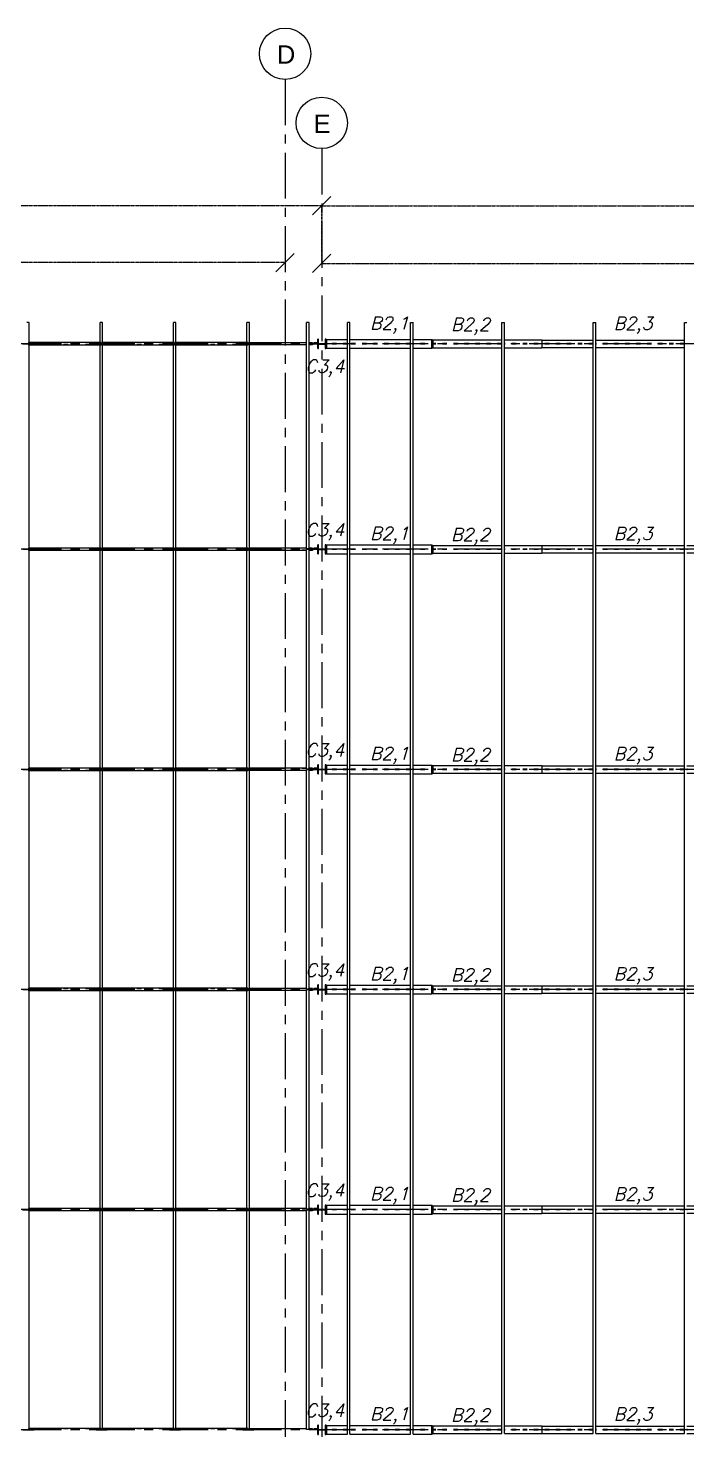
# Model space of a CAD drawing. Header units: inches. Extents: x -15 to 1885144, y -42615 to 866270.
# Drawn here: x 1692024 to 1709992, y 364410 to 402623 of the extents above; entities that cross this region are included whole.
import ezdxf

# ---------------------------------------------------------------- set-up
doc = ezdxf.new("R2010")
doc.units = ezdxf.units.IN
doc.header["$LTSCALE"] = 100
doc.header["$MEASUREMENT"] = 0
for name, pattern in [('CENTER', [2, 1.25, -0.25, 0.25, -0.25]), ('dash line', [30, 12, -18]), ('PHANTOM2', [1.25, 0.625, -0.125, 0.125, -0.125, 0.125, -0.125])]:
    doc.linetypes.add(name, pattern=pattern)
for name, color, linetype in [('axis', 8, 'PHANTOM2'), ('columns', 2, 'Continuous'), ('dimensions', 10, 'PHANTOM2'), ('layout', 7, 'Continuous'), ('purlins', 4, 'Continuous'), ('text', 3, 'Continuous')]:
    doc.layers.add(name, color=color, linetype=linetype)
doc.styles.get("Standard").update_dxf_attribs({"font": 'arial.ttf'})
doc.styles.add('TEXT-3', font='ITALICT.shx', dxfattribs={"height": 350})
doc.dimstyles.new('Dim_1', dxfattribs={"dimtxt": 300, "dimasz": 500, "dimexe": 0.0625, "dimexo": 0.0625, "dimgap": 100, "dimtad": 0, "dimtih": 1, "dimtoh": 1, "dimdec": 0, "dimzin": 0, "dimdsep": 46, "dimtxsty": 'Standard', "dimblk": 'OBLIQUE', "dimcen": 0.09, "dimclrd": 256, "dimclre": 256, "dimclrt": 256, "dimadec": 0, "dimazin": 0, "dimtm": 1e-09, "dimtfac": 1, "dimtdec": 0, "dimtofl": 0, "dimtmove": 0, "dimatfit": 3, "dimfxl": 1, "dimtfillclr": 256, "dimtolj": 1, "dimtzin": 0, "dimlwe": -1, "dimarcsym": 0})

# ---------------------------------------------------------------- blocks, each defined once
blk = doc.blocks.new('_Oblique')
at = {"color": 0, "linetype": 'ByBlock', "lineweight": -2}
blk.add_line((-0.5, -0.5), (0.5, 0.5), dxfattribs=at)
blk = doc.blocks.new('*D1081')
at = {"layer": 'Defpoints', "color": 0, "ltscale": 0.01, "transparency": 16777216}
for p in [(1700034, 397780), (1700034, 396562), (1725034, 396562)]:
    blk.add_point(p, dxfattribs=at)
at = {"layer": 'dimensions', "linetype": 'dash line', "ltscale": 0.01, "transparency": 16777216}
for p, q in [((1700034, 396562), (1700034, 397780)), ((1725034, 396562), (1725034, 397780))]:
    blk.add_line(p, q, dxfattribs=at)
at = {"layer": 'dimensions', "lineweight": -2, "ltscale": 0.01, "transparency": 16777216}
for p, q in [((1700034, 397780), (1711868, 397780)), ((1725034, 397780), (1713201, 397780))]:
    blk.add_line(p, q, dxfattribs=at)
at = {"layer": 'dimensions', "lineweight": -2, "ltscale": 0.01, "transparency": 16777216, "xscale": 500, "yscale": 500, "zscale": 500, "rotation": 180}
blk.add_blockref('_Oblique', (1700034, 397780), dxfattribs=at)
at = {"layer": 'dimensions', "lineweight": -2, "ltscale": 0.01, "transparency": 16777216, "xscale": 500, "yscale": 500, "zscale": 500}
blk.add_blockref('_Oblique', (1725034, 397780), dxfattribs=at)
at = {"layer": 'dimensions', "ltscale": 0.01, "transparency": 16777216, "insert": (1712534, 397780), "char_height": 300, "attachment_point": 5}
blk.add_mtext('\\A1;25000', dxfattribs=at)
blk = doc.blocks.new('*D1082')
at = {"layer": 'Defpoints', "color": 0, "ltscale": 0.01, "transparency": 16777216}
for p in [(1700034, 397780), (1725034, 397780), (1700034, 396206)]:
    blk.add_point(p, dxfattribs=at)
at = {"layer": 'dimensions', "linetype": 'dash line', "ltscale": 0.01, "transparency": 16777216}
for p, q in [((1700034, 397780), (1700034, 396206)), ((1725034, 397780), (1725034, 396206))]:
    blk.add_line(p, q, dxfattribs=at)
at = {"layer": 'dimensions', "lineweight": -2, "ltscale": 0.01, "transparency": 16777216}
for p, q in [((1700034, 396206), (1711649, 396206)), ((1725034, 396206), (1713420, 396206))]:
    blk.add_line(p, q, dxfattribs=at)
at = {"layer": 'dimensions', "lineweight": -2, "ltscale": 0.01, "transparency": 16777216, "xscale": 500, "yscale": 500, "zscale": 500, "rotation": 180}
blk.add_blockref('_Oblique', (1700034, 396206), dxfattribs=at)
at = {"layer": 'dimensions', "lineweight": -2, "ltscale": 0.01, "transparency": 16777216, "xscale": 500, "yscale": 500, "zscale": 500}
blk.add_blockref('_Oblique', (1725034, 396206), dxfattribs=at)
at = {"layer": 'dimensions', "ltscale": 0.01, "transparency": 16777216, "insert": (1712534, 396206), "char_height": 300, "attachment_point": 5}
blk.add_mtext('\\A1;5 x 5000', dxfattribs=at)
blk = doc.blocks.new('*D1083')
at = {"layer": 'Defpoints', "color": 0, "ltscale": 0.01, "transparency": 16777216}
for p in [(1660034, 397780), (1660034, 396206), (1700034, 396206)]:
    blk.add_point(p, dxfattribs=at)
at = {"layer": 'dimensions', "linetype": 'dash line', "ltscale": 0.01, "transparency": 16777216}
for p, q in [((1660034, 396206), (1660034, 397780)), ((1700034, 396206), (1700034, 397780))]:
    blk.add_line(p, q, dxfattribs=at)
at = {"layer": 'dimensions', "lineweight": -2, "ltscale": 0.01, "transparency": 16777216}
for p, q in [((1660034, 397780), (1679364, 397780)), ((1700034, 397780), (1680704, 397780))]:
    blk.add_line(p, q, dxfattribs=at)
at = {"layer": 'dimensions', "lineweight": -2, "ltscale": 0.01, "transparency": 16777216, "xscale": 500, "yscale": 500, "zscale": 500, "rotation": 180}
blk.add_blockref('_Oblique', (1660034, 397780), dxfattribs=at)
at = {"layer": 'dimensions', "lineweight": -2, "ltscale": 0.01, "transparency": 16777216, "xscale": 500, "yscale": 500, "zscale": 500}
blk.add_blockref('_Oblique', (1700034, 397780), dxfattribs=at)
at = {"layer": 'dimensions', "ltscale": 0.01, "transparency": 16777216, "insert": (1680034, 397780), "char_height": 300, "attachment_point": 5}
blk.add_mtext('\\A1;40000', dxfattribs=at)
blk = doc.blocks.new('*D1084')
at = {"layer": 'Defpoints', "color": 0, "ltscale": 0.01, "transparency": 16777216}
for p in [(1661034, 396229), (1661034, 396207), (1699034, 396207)]:
    blk.add_point(p, dxfattribs=at)
at = {"layer": 'dimensions', "linetype": 'dash line', "ltscale": 0.01, "transparency": 16777216}
for p, q in [((1661034, 396207), (1661034, 396230)), ((1699034, 396207), (1699034, 396230))]:
    blk.add_line(p, q, dxfattribs=at)
at = {"layer": 'dimensions', "lineweight": -2, "ltscale": 0.01, "transparency": 16777216}
for p, q in [((1661034, 396229), (1679370, 396229)), ((1699034, 396229), (1680698, 396229))]:
    blk.add_line(p, q, dxfattribs=at)
at = {"layer": 'dimensions', "lineweight": -2, "ltscale": 0.01, "transparency": 16777216, "xscale": 500, "yscale": 500, "zscale": 500, "rotation": 180}
blk.add_blockref('_Oblique', (1661034, 396229), dxfattribs=at)
at = {"layer": 'dimensions', "lineweight": -2, "ltscale": 0.01, "transparency": 16777216, "xscale": 500, "yscale": 500, "zscale": 500}
blk.add_blockref('_Oblique', (1699034, 396229), dxfattribs=at)
at = {"layer": 'dimensions', "ltscale": 0.01, "transparency": 16777216, "insert": (1680034, 396229), "char_height": 300, "attachment_point": 5}
blk.add_mtext('\\A1;38000', dxfattribs=at)
blk = doc.blocks.new('*U1088')
at = {"layer": 'columns', "ltscale": 0.01}
for p, q in [((-110, 125), (-110, -125)), ((-90, 125), (-110, 125)), ((-110, -125), (-110, 125)), ((-90, -125), (-90, 125)), ((-90, 5), (90, 5)), ((-90, 5), (90, 5)), ((0, -5), (0, 5)), ((0, -5), (0, 5)), ((90, 125), (90, -125)), ((110, 125), (90, 125)), ((110, -125), (110, 125)), ((110, 125), (110, -125)), ((-110, -125), (-90, -125)), ((-90, -5), (90, -5)), ((-90, -5), (90, -5)), ((90, -125), (110, -125))]:
    blk.add_line(p, q, dxfattribs=at)
blk = doc.blocks.new('*U1089')
at = {"layer": 'columns', "color": 0, "linetype": 'ByBlock', "lineweight": -2, "transparency": 16777216}
for p in [(0, 0), (0, -6000), (0, -12000), (0, -18000), (0, -24000)]:
    blk.add_blockref('*U1088', p, dxfattribs=at)
blk = doc.blocks.new('*U1137')
at = {"layer": 'layout', "ltscale": 0.01}
for p, q in [((150, 10), (-150, 10)), ((-150, 10), (-150, -10)), ((150, -10), (150, 10)), ((-150, -10), (150, -10))]:
    blk.add_line(p, q, dxfattribs=at)
blk = doc.blocks.new('*U1138')
at = {"layer": 'layout', "color": 0, "linetype": 'ByBlock', "lineweight": -2, "transparency": 16777216}
for p in [(0, 0), (2000, 0), (4000, 0), (6000, 0), (8000, 0), (10000, 0), (12000, 0), (14000, 0), (16000, 0), (18000, 0)]:
    blk.add_blockref('*U1137', p, dxfattribs=at)
blk = doc.blocks.new('*U1141')
at = {"layer": 'layout', "ltscale": 0.01}
for p, q in [((150, 10), (-150, 10)), ((-150, 10), (-150, -10)), ((150, -10), (150, 10)), ((-150, -10), (150, -10))]:
    blk.add_line(p, q, dxfattribs=at)
blk = doc.blocks.new('*U1142')
at = {"layer": 'layout', "color": 0, "linetype": 'ByBlock', "lineweight": -2, "transparency": 16777216}
for p in [(0, 0), (2000, 0), (4000, 0), (6000, 0), (8000, 0), (10000, 0), (12000, 0), (14000, 0), (16000, 0), (18000, 0)]:
    blk.add_blockref('*U1141', p, dxfattribs=at)
blk = doc.blocks.new('*U1145')
at = {"layer": 'layout', "ltscale": 0.01}
for p, q in [((150, 10), (-150, 10)), ((-150, 10), (-150, -10)), ((150, -10), (150, 10)), ((-150, -10), (150, -10))]:
    blk.add_line(p, q, dxfattribs=at)
blk = doc.blocks.new('*U1146')
at = {"layer": 'layout', "color": 0, "linetype": 'ByBlock', "lineweight": -2, "transparency": 16777216}
for p in [(0, 0), (2000, 0), (4000, 0), (6000, 0), (8000, 0), (10000, 0), (12000, 0), (14000, 0), (16000, 0), (18000, 0)]:
    blk.add_blockref('*U1145', p, dxfattribs=at)
blk = doc.blocks.new('*U1149')
at = {"layer": 'layout', "ltscale": 0.01}
for p, q in [((150, 10), (-150, 10)), ((-150, 10), (-150, -10)), ((150, -10), (150, 10)), ((-150, -10), (150, -10))]:
    blk.add_line(p, q, dxfattribs=at)
blk = doc.blocks.new('*U1150')
at = {"layer": 'layout', "color": 0, "linetype": 'ByBlock', "lineweight": -2, "transparency": 16777216}
for p in [(0, 0), (2000, 0), (4000, 0), (6000, 0), (8000, 0), (10000, 0), (12000, 0), (14000, 0), (16000, 0), (18000, 0)]:
    blk.add_blockref('*U1149', p, dxfattribs=at)
blk = doc.blocks.new('*U1153')
at = {"layer": 'layout', "ltscale": 0.01}
for p, q in [((150, 10), (-150, 10)), ((-150, 10), (-150, -10)), ((150, -10), (150, 10)), ((-150, -10), (150, -10))]:
    blk.add_line(p, q, dxfattribs=at)
blk = doc.blocks.new('*U1154')
at = {"layer": 'layout', "color": 0, "linetype": 'ByBlock', "lineweight": -2, "transparency": 16777216}
for p in [(0, 0), (2000, 0), (4000, 0), (6000, 0), (8000, 0), (10000, 0), (12000, 0), (14000, 0), (16000, 0), (18000, 0)]:
    blk.add_blockref('*U1153', p, dxfattribs=at)
blk = doc.blocks.new('*U1157')
at = {"layer": 'layout', "ltscale": 0.01}
for p, q in [((150, 10), (-150, 10)), ((-150, 10), (-150, -10)), ((150, -10), (150, 10)), ((-150, -10), (150, -10))]:
    blk.add_line(p, q, dxfattribs=at)
blk = doc.blocks.new('*U1158')
at = {"layer": 'layout', "color": 0, "linetype": 'ByBlock', "lineweight": -2, "transparency": 16777216}
for p in [(0, 0), (2000, 0), (4000, 0), (6000, 0), (8000, 0), (10000, 0), (12000, 0), (14000, 0), (16000, 0), (18000, 0)]:
    blk.add_blockref('*U1157', p, dxfattribs=at)
blk = doc.blocks.new('*U1166')
at = {"layer": 'layout', "ltscale": 0.1}
h = blk.add_hatch(dxfattribs=at)
h.set_pattern_fill('ANSI31', color=256)
h.set_pattern_definition([(45, (-1712454.37814, -394014.69525), (-0.088388347648, 0.088388347648), [])])
h.paths.add_polyline_path([(-12290, 85), (-12310, 85), (-12310, 65), (-12290, 65)])
h.paths.add_polyline_path([(-12290, 0), (-12310, 0), (-12310, -10), (-12290, -10)])
h.paths.add_polyline_path([(-12290, 10), (-12310, 10), (-12310, 0), (-12290, 0)])
h.paths.add_polyline_path([(-12290, -65), (-12310, -65), (-12310, -85), (-12290, -85)])
h = blk.add_hatch(color=256, dxfattribs=at)
h.dxf.hatch_style = 1
h.paths.add_polyline_path([(60, 70), (60, 50), (80, 50), (80, 70)])
h.paths.add_polyline_path([(80, -70), (80, -50), (60, -50), (60, -70)])
h = blk.add_hatch(color=256, dxfattribs=at)
h.dxf.hatch_style = 1
h.paths.add_polyline_path([(80, 70), (80, 50), (100, 50), (100, 70)])
h.paths.add_polyline_path([(100, -70), (100, -50), (80, -50), (80, -70)])
h = blk.add_hatch(dxfattribs=at)
h.set_pattern_fill('ANSI31', color=256, angle=-90)
h.set_pattern_definition([(315, (-381960.44354, 1724659.1123), (0.088388347648, 0.088388347648), [])])
h.paths.add_polyline_path([(12310, 65), (12310, 85), (12290, 85), (12290, 65)])
h.paths.add_polyline_path([(12290, -10), (12310, -10), (12310, 10), (12290, 10)])
h.paths.add_polyline_path([(12310, -65), (12290, -65), (12290, -85), (12310, -85)])
for p, q in [((-12310, -125), (-12310, 125)), ((-12310, 125), (-12290, 125)), ((-12290, 85), (-12310, 85)), ((-12290, 65), (-12310, 65)), ((-12290, 10), (-12310, 10)), ((-12290, 125), (-12290, -125)), ((60, -100), (60, 100)), ((60, 100), (80, 100)), ((60, 70), (80, 70)), ((60, 50), (80, 50)), ((80, 100), (80, -100)), ((80, -100), (80, 100)), ((80, 100), (100, 100)), ((80, 70), (100, 70)), ((80, 50), (100, 50)), ((100, 100), (100, -100)), ((12290, -120), (12290, 120)), ((12310, 85), (12290, 85)), ((12310, 65), (12290, 65)), ((12310, 10), (12290, 10)), ((12310, 120), (12310, -120)), ((-12290, -10), (-12310, -10)), ((-12290, -65), (-12310, -65)), ((-12290, -85), (-12310, -85)), ((-12290, -125), (-12310, -125)), ((60, -50), (80, -50)), ((60, -70), (80, -70)), ((80, -100), (60, -100)), ((80, -50), (100, -50)), ((80, -70), (100, -70)), ((100, -100), (80, -100)), ((12310, -10), (12290, -10)), ((12310, -65), (12290, -65)), ((12310, -85), (12290, -85))]:
    blk.add_line(p, q, dxfattribs=at)
at = {"layer": 'layout', "ltscale": 0.01}
for p, q in [((-12290, 120), (-11721, 120)), ((-11651, 120), (-9998, 120)), ((-9928, 120), (-9420, 120)), ((-9420, 120), (-9394, 105)), ((-9420, -120), (-9420, 120)), ((-9394, 105), (-7507, 105)), ((-9394, 105), (-9394, -105)), ((-7438, 105), (-6420, 105)), ((-6420, 105), (-6411, 100)), ((-6420, 105), (-6420, -105)), ((-6411, 100), (-5021, 100)), ((-6411, -100), (-6411, 100)), ((-4951, 100), (-2532, 100)), ((-2462, 100), (-44, 100)), ((26, 100), (134, 100)), ((80, -100), (80, 100)), ((203, 100), (2622, 100)), ((2692, 100), (5111, 100)), ((5181, 100), (5571, 100)), ((5580, 105), (5571, 100)), ((5571, 100), (5571, -100)), ((7599, 105), (5580, 105)), ((5580, -105), (5580, 105)), ((9554, 105), (7669, 105)), ((9580, 120), (9554, 105)), ((9554, 105), (9554, -105)), ((10088, 120), (9580, 120)), ((9580, 120), (9580, -120)), ((12150, 120), (10158, 120)), ((12310, 120), (12220, 120)), ((-12290, -120), (-11721, -120)), ((-11651, -120), (-9998, -120)), ((-9928, -120), (-9420, -120)), ((-9420, -120), (-9394, -105)), ((-9394, -105), (-7507, -105)), ((-7438, -105), (-6420, -105)), ((-6420, -105), (-6411, -100)), ((-6411, -100), (-5021, -100)), ((-4951, -100), (-2532, -100)), ((-2462, -100), (-44, -100)), ((26, -100), (134, -100)), ((203, -100), (2622, -100)), ((2692, -100), (5111, -100)), ((5181, -100), (5571, -100)), ((5580, -105), (5571, -100)), ((7599, -105), (5580, -105)), ((9554, -105), (7669, -105)), ((9580, -120), (9554, -105)), ((10088, -120), (9580, -120)), ((12150, -120), (10158, -120)), ((12310, -120), (12220, -120))]:
    blk.add_line(p, q, dxfattribs=at)
at = {"layer": 'layout', "linetype": 'dash line', "ltscale": 0.1}
for p, q in [((-11721, 7), (-12290, 7)), ((-9998, 7), (-11651, 7)), ((-7507, 7), (-9928, 7)), ((-5021, 7), (-7438, 7)), ((-2532, 7), (-4951, 7)), ((-44, 7), (-2462, 7)), ((60, 7), (26, 7)), ((134, 7), (100, 7)), ((2622, 7), (203, 7)), ((5111, 7), (2692, 7)), ((7599, 7), (5181, 7)), ((10088, 7), (7669, 7)), ((12150, 7), (10158, 7)), ((12310, 7), (12220, 7)), ((-11721, -8), (-12290, -8)), ((-9998, -8), (-11651, -8)), ((-7507, -8), (-9928, -8)), ((-5021, -8), (-7438, -8)), ((-2532, -8), (-4951, -8)), ((-44, -8), (-2462, -8)), ((60, -8), (26, -8)), ((134, -8), (100, -8)), ((2622, -8), (203, -8)), ((5111, -8), (2692, -8)), ((7599, -8), (5181, -8)), ((10088, -8), (7669, -8)), ((12150, -8), (10158, -8)), ((12310, -8), (12220, -8))]:
    blk.add_line(p, q, dxfattribs=at)
blk = doc.blocks.new('*U1167')
at = {"layer": 'layout', "color": 0, "linetype": 'ByBlock', "lineweight": -2, "transparency": 16777216}
for p in [(0, 0), (0, -6000), (0, -12000), (0, -18000), (0, -24000)]:
    blk.add_blockref('*U1166', p, dxfattribs=at)
blk = doc.blocks.new('*U1172')
at = {"layer": 'text', "linetype": 'Continuous', "style": 'TEXT-3'}
for s, p in [('C3,4', (-12215, -77)), ('B2,1', (-10452, -173)), ('B2,2', (-8243, -206)), ('B2,3', (-3808, -178)), ('B2,4', (3380, -125)), ('B2,5', (6810, -177)), ('B2,1', (10981, -173))]:
    blk.add_text(s, height=350, dxfattribs=at).set_placement(p)
blk = doc.blocks.new('*U1173')
at = {"layer": 'text', "color": 0, "linetype": 'ByBlock', "lineweight": -2, "transparency": 16777216}
for p in [(0, 0), (0, -6000), (0, -12000), (0, -18000), (0, -24000)]:
    blk.add_blockref('*U1172', p, dxfattribs=at)

msp = doc.modelspace()

# ---------------------------------------------------------------- hatches: boundary and pattern name
at = {"layer": 'layout', "ltscale": 0.01}
h = msp.add_hatch(color=256, dxfattribs=at)
h.dxf.hatch_style = 1
h.paths.add_polyline_path([(1699899.378, 394014.695), (1699883.378, 394014.695), (1699883.378, 394004.695), (1699899.378, 394004.695)])
h.paths.add_polyline_path([(1699899.378, 394024.695), (1699883.378, 394024.695), (1699883.378, 394014.695), (1699899.378, 394014.695)])
h.paths.add_polyline_path([(1699899.378, 394044.695), (1699883.378, 394044.695), (1699883.378, 394024.695), (1699899.378, 394024.695)])
h.paths.add_polyline_path([(1699849.378, 394044.695), (1699833.378, 394044.695), (1699833.378, 394024.695), (1699849.378, 394024.695)])
h.paths.add_polyline_path([(1699849.378, 394014.695), (1699833.378, 394014.695), (1699833.378, 394004.695), (1699849.378, 394004.695)])
h.paths.add_polyline_path([(1699849.378, 394024.695), (1699833.378, 394024.695), (1699833.378, 394014.695), (1699849.378, 394014.695)])
h = msp.add_hatch(color=256, dxfattribs=at)
h.dxf.hatch_style = 1
h.paths.add_polyline_path([(1699899.378, 394014.695), (1699883.378, 394014.695), (1699883.378, 394004.695), (1699899.378, 394004.695)])
h.paths.add_polyline_path([(1699899.378, 394024.695), (1699883.378, 394024.695), (1699883.378, 394014.695), (1699899.378, 394014.695)])
h.paths.add_polyline_path([(1699899.378, 394044.695), (1699883.378, 394044.695), (1699883.378, 394024.695), (1699899.378, 394024.695)])
h.paths.add_polyline_path([(1699849.378, 394044.695), (1699833.378, 394044.695), (1699833.378, 394024.695), (1699849.378, 394024.695)])
h.paths.add_polyline_path([(1699849.378, 394014.695), (1699833.378, 394014.695), (1699833.378, 394004.695), (1699849.378, 394004.695)])
h.paths.add_polyline_path([(1699849.378, 394024.695), (1699833.378, 394024.695), (1699833.378, 394014.695), (1699849.378, 394014.695)])
at = {"layer": 'layout', "ltscale": 0.1}
h = msp.add_hatch(dxfattribs=at)
h.set_pattern_fill('ANSI31', color=256)
h.set_pattern_definition([(45, (0.02865, 0), (-0.088388347648, 0.088388347648), [])])
h.paths.add_polyline_path([(1700164.407, 394099.785), (1700144.407, 394099.785), (1700144.407, 394079.785), (1700164.407, 394079.785)])
h.paths.add_polyline_path([(1700164.407, 394014.695), (1700144.407, 394014.695), (1700144.407, 394004.695), (1700164.407, 394004.695)])
h.paths.add_polyline_path([(1700164.407, 394024.695), (1700144.407, 394024.695), (1700144.407, 394014.695), (1700164.407, 394014.695)])
h.paths.add_polyline_path([(1700164.407, 393949.785), (1700144.407, 393949.785), (1700144.407, 393929.785), (1700164.407, 393929.785)])
at = {"layer": 'layout', "ltscale": 0.01}
h = msp.add_hatch(color=256, dxfattribs=at)
h.dxf.hatch_style = 1
h.paths.add_polyline_path([(1699899.378, 388414.695), (1699883.378, 388414.695), (1699883.378, 388404.695), (1699899.378, 388404.695)])
h.paths.add_polyline_path([(1699899.378, 388424.695), (1699883.378, 388424.695), (1699883.378, 388414.695), (1699899.378, 388414.695)])
h.paths.add_polyline_path([(1699899.378, 388444.695), (1699883.378, 388444.695), (1699883.378, 388424.695), (1699899.378, 388424.695)])
h.paths.add_polyline_path([(1699849.378, 388444.695), (1699833.378, 388444.695), (1699833.378, 388424.695), (1699849.378, 388424.695)])
h.paths.add_polyline_path([(1699849.378, 388414.695), (1699833.378, 388414.695), (1699833.378, 388404.695), (1699849.378, 388404.695)])
h.paths.add_polyline_path([(1699849.378, 388424.695), (1699833.378, 388424.695), (1699833.378, 388414.695), (1699849.378, 388414.695)])
h = msp.add_hatch(color=256, dxfattribs=at)
h.dxf.hatch_style = 1
h.paths.add_polyline_path([(1699899.378, 382414.695), (1699883.378, 382414.695), (1699883.378, 382404.695), (1699899.378, 382404.695)])
h.paths.add_polyline_path([(1699899.378, 382424.695), (1699883.378, 382424.695), (1699883.378, 382414.695), (1699899.378, 382414.695)])
h.paths.add_polyline_path([(1699899.378, 382444.695), (1699883.378, 382444.695), (1699883.378, 382424.695), (1699899.378, 382424.695)])
h.paths.add_polyline_path([(1699849.378, 382444.695), (1699833.378, 382444.695), (1699833.378, 382424.695), (1699849.378, 382424.695)])
h.paths.add_polyline_path([(1699849.378, 382414.695), (1699833.378, 382414.695), (1699833.378, 382404.695), (1699849.378, 382404.695)])
h.paths.add_polyline_path([(1699849.378, 382424.695), (1699833.378, 382424.695), (1699833.378, 382414.695), (1699849.378, 382414.695)])
h = msp.add_hatch(color=256, dxfattribs=at)
h.dxf.hatch_style = 1
h.paths.add_polyline_path([(1699899.378, 376414.695), (1699883.378, 376414.695), (1699883.378, 376404.695), (1699899.378, 376404.695)])
h.paths.add_polyline_path([(1699899.378, 376424.695), (1699883.378, 376424.695), (1699883.378, 376414.695), (1699899.378, 376414.695)])
h.paths.add_polyline_path([(1699899.378, 376444.695), (1699883.378, 376444.695), (1699883.378, 376424.695), (1699899.378, 376424.695)])
h.paths.add_polyline_path([(1699849.378, 376444.695), (1699833.378, 376444.695), (1699833.378, 376424.695), (1699849.378, 376424.695)])
h.paths.add_polyline_path([(1699849.378, 376414.695), (1699833.378, 376414.695), (1699833.378, 376404.695), (1699849.378, 376404.695)])
h.paths.add_polyline_path([(1699849.378, 376424.695), (1699833.378, 376424.695), (1699833.378, 376414.695), (1699849.378, 376414.695)])
h = msp.add_hatch(color=256, dxfattribs=at)
h.dxf.hatch_style = 1
h.paths.add_polyline_path([(1699899.378, 370414.695), (1699883.378, 370414.695), (1699883.378, 370404.695), (1699899.378, 370404.695)])
h.paths.add_polyline_path([(1699899.378, 370424.695), (1699883.378, 370424.695), (1699883.378, 370414.695), (1699899.378, 370414.695)])
h.paths.add_polyline_path([(1699899.378, 370444.695), (1699883.378, 370444.695), (1699883.378, 370424.695), (1699899.378, 370424.695)])
h.paths.add_polyline_path([(1699849.378, 370444.695), (1699833.378, 370444.695), (1699833.378, 370424.695), (1699849.378, 370424.695)])
h.paths.add_polyline_path([(1699849.378, 370414.695), (1699833.378, 370414.695), (1699833.378, 370404.695), (1699849.378, 370404.695)])
h.paths.add_polyline_path([(1699849.378, 370424.695), (1699833.378, 370424.695), (1699833.378, 370414.695), (1699849.378, 370414.695)])
h = msp.add_hatch(color=256, dxfattribs=at)
h.dxf.hatch_style = 1
h.paths.add_polyline_path([(1699899.378, 364414.695), (1699883.378, 364414.695), (1699883.378, 364404.695), (1699899.378, 364404.695)])
h.paths.add_polyline_path([(1699899.378, 364424.695), (1699883.378, 364424.695), (1699883.378, 364414.695), (1699899.378, 364414.695)])
h.paths.add_polyline_path([(1699899.378, 364444.695), (1699883.378, 364444.695), (1699883.378, 364424.695), (1699899.378, 364424.695)])
h.paths.add_polyline_path([(1699849.378, 364444.695), (1699833.378, 364444.695), (1699833.378, 364424.695), (1699849.378, 364424.695)])
h.paths.add_polyline_path([(1699849.378, 364414.695), (1699833.378, 364414.695), (1699833.378, 364404.695), (1699849.378, 364404.695)])
h.paths.add_polyline_path([(1699849.378, 364424.695), (1699833.378, 364424.695), (1699833.378, 364414.695), (1699849.378, 364414.695)])

# ---------------------------------------------------------------- linework, layer by layer
at = {"layer": 'axis', "linetype": 'CENTER', "ltscale": 10}
for p, q in [((1699034.346, 401222.551), (1699034.378, 322514.695)), ((1700034.378, 399335.821), (1700034.378, 328114.695)), ((1734936.993, 394014.695), (1628025.176, 394014.695)), ((1734936.993, 388414.695), (1628025.176, 388414.695)), ((1734936.993, 382414.695), (1628025.176, 382414.695)), ((1734936.993, 382414.695), (1628025.176, 382414.695)), ((1734936.993, 382414.695), (1628025.176, 382414.695)), ((1734936.993, 382414.695), (1628025.176, 382414.695)), ((1734936.993, 376414.695), (1628025.176, 376414.695)), ((1734936.993, 376414.695), (1628025.176, 376414.695)), ((1734936.993, 376414.695), (1628025.176, 376414.695)), ((1734936.993, 376414.695), (1628025.176, 376414.695)), ((1734936.993, 370414.695), (1628025.176, 370414.695)), ((1734936.993, 370414.695), (1628025.176, 370414.695)), ((1734936.993, 370414.695), (1628025.176, 370414.695)), ((1734936.993, 370414.695), (1628025.176, 370414.695)), ((1734936.993, 364414.695), (1628025.176, 364414.695)), ((1734936.993, 364414.695), (1628025.176, 364414.695)), ((1734936.993, 364414.695), (1628025.176, 364414.695)), ((1734936.993, 364414.695), (1628025.176, 364414.695))]:
    msp.add_line(p, q, dxfattribs=at)
at = {"layer": 'columns', "ltscale": 0.01}
for p, q in [((1699924.378, 394139.695), (1699924.378, 393889.695)), ((1699944.378, 394139.695), (1699924.378, 394139.695)), ((1699924.378, 393889.695), (1699924.378, 394139.695)), ((1699944.378, 393889.695), (1699944.378, 394139.695)), ((1699944.378, 394019.695), (1700124.378, 394019.695)), ((1699944.378, 394019.695), (1700124.378, 394019.695)), ((1699944.378, 394009.695), (1700124.378, 394009.695)), ((1699944.378, 394009.695), (1700124.378, 394009.695)), ((1700034.378, 394009.695), (1700034.378, 394019.695)), ((1700034.378, 394009.695), (1700034.378, 394019.695)), ((1700124.378, 394139.695), (1700124.378, 393889.695)), ((1700144.378, 394139.695), (1700124.378, 394139.695)), ((1700144.378, 393889.695), (1700144.378, 394139.695)), ((1700144.378, 394139.695), (1700144.378, 393889.695)), ((1699924.378, 393889.695), (1699944.378, 393889.695)), ((1700124.378, 393889.695), (1700144.378, 393889.695))]:
    msp.add_line(p, q, dxfattribs=at)
at = {"layer": 'layout'}
for p, q in [((1694014.378, 394049.695), (1692034.378, 394049.695)), ((1694014.378, 393979.695), (1692034.378, 393979.695)), ((1696014.378, 394049.695), (1694034.378, 394049.695)), ((1696014.378, 393979.695), (1694034.378, 393979.695)), ((1698019.378, 394049.695), (1696034.378, 394049.695)), ((1698019.378, 393979.695), (1696034.378, 393979.695)), ((1699618.136, 394044.695), (1698039.378, 394044.695)), ((1699618.136, 393984.695), (1698039.378, 393984.695)), ((1699784.378, 394044.695), (1699688.039, 394044.695)), ((1699784.378, 394044.695), (1699688.039, 394044.695)), ((1699784.378, 393984.695), (1699688.039, 393984.695)), ((1699784.378, 393984.695), (1699688.039, 393984.695)), ((1694014.378, 388449.695), (1692034.378, 388449.695)), ((1694014.378, 388379.695), (1692034.378, 388379.695)), ((1696014.378, 388449.695), (1694034.378, 388449.695)), ((1696014.378, 388379.695), (1694034.378, 388379.695)), ((1698019.378, 388449.695), (1696034.378, 388449.695)), ((1698019.378, 388379.695), (1696034.378, 388379.695)), ((1699618.136, 388444.695), (1698039.378, 388444.695)), ((1699618.136, 388384.695), (1698039.378, 388384.695)), ((1699784.378, 388444.695), (1699688.039, 388444.695)), ((1699784.378, 388384.695), (1699688.039, 388384.695)), ((1694014.378, 382449.695), (1692034.378, 382449.695)), ((1694014.378, 382379.695), (1692034.378, 382379.695)), ((1696014.378, 382449.695), (1694034.378, 382449.695)), ((1696014.378, 382379.695), (1694034.378, 382379.695)), ((1698019.378, 382449.695), (1696034.378, 382449.695)), ((1698019.378, 382379.695), (1696034.378, 382379.695)), ((1699618.136, 382444.695), (1698039.378, 382444.695)), ((1699618.136, 382384.695), (1698039.378, 382384.695)), ((1699784.378, 382444.695), (1699688.039, 382444.695)), ((1699784.378, 382384.695), (1699688.039, 382384.695)), ((1694014.378, 376449.695), (1692034.378, 376449.695)), ((1696014.378, 376449.695), (1694034.378, 376449.695)), ((1698019.378, 376449.695), (1696034.378, 376449.695)), ((1699618.136, 376444.695), (1698039.378, 376444.695)), ((1699784.378, 376444.695), (1699688.039, 376444.695)), ((1694014.378, 376379.695), (1692034.378, 376379.695)), ((1696014.378, 376379.695), (1694034.378, 376379.695)), ((1698019.378, 376379.695), (1696034.378, 376379.695)), ((1699618.136, 376384.695), (1698039.378, 376384.695)), ((1699784.378, 376384.695), (1699688.039, 376384.695)), ((1694014.378, 370449.695), (1692034.378, 370449.695)), ((1694014.378, 370379.695), (1692034.378, 370379.695)), ((1696014.378, 370449.695), (1694034.378, 370449.695)), ((1696014.378, 370379.695), (1694034.378, 370379.695)), ((1698019.378, 370449.695), (1696034.378, 370449.695)), ((1698019.378, 370379.695), (1696034.378, 370379.695)), ((1699618.136, 370444.695), (1698039.378, 370444.695)), ((1699618.136, 370384.695), (1698039.378, 370384.695)), ((1699784.378, 370444.695), (1699688.039, 370444.695)), ((1699784.378, 370384.695), (1699688.039, 370384.695)), ((1694014.378, 364449.695), (1692034.378, 364449.695)), ((1696014.378, 364449.695), (1694034.378, 364449.695)), ((1698019.378, 364449.695), (1696034.378, 364449.695)), ((1699618.136, 364444.695), (1698039.378, 364444.695)), ((1699784.378, 364444.695), (1699688.039, 364444.695))]:
    msp.add_line(p, q, dxfattribs=at)
at = {"layer": 'layout', "ltscale": 0.01}
for p, q in [((1692034.378, 394049.695), (1692034.378, 394024.695)), ((1692034.378, 394004.695), (1692034.378, 393979.695)), ((1694014.378, 394049.695), (1694014.378, 394024.695)), ((1694014.378, 394004.695), (1694014.378, 393979.695)), ((1694034.378, 394049.695), (1694034.378, 394024.695)), ((1694034.378, 394004.695), (1694034.378, 393979.695)), ((1696014.378, 394049.695), (1696014.378, 394024.695)), ((1696014.378, 394004.695), (1696014.378, 393979.695)), ((1696034.378, 394049.695), (1696034.378, 394024.695)), ((1696034.378, 394004.695), (1696034.378, 393979.695)), ((1698019.378, 394049.695), (1698019.378, 394024.695)), ((1698019.378, 394004.695), (1698019.378, 393979.695)), ((1698039.378, 394044.695), (1698039.378, 394024.695)), ((1698039.378, 394004.695), (1698039.378, 393984.695)), ((1699915.378, 394024.695), (1699724.378, 394024.695)), ((1699724.378, 394004.695), (1699724.378, 394024.695)), ((1699915.378, 394024.695), (1699724.378, 394024.695)), ((1699724.378, 394004.695), (1699724.378, 394024.695)), ((1699915.378, 394004.695), (1699724.378, 394004.695)), ((1699915.378, 394004.695), (1699724.378, 394004.695)), ((1699784.378, 394044.695), (1699784.378, 394024.695)), ((1699784.378, 394044.695), (1699784.378, 394024.695)), ((1699784.378, 394004.695), (1699784.378, 393984.695)), ((1699784.378, 394004.695), (1699784.378, 393984.695)), ((1699924.378, 394044.695), (1699817.378, 394044.695)), ((1699924.378, 394044.695), (1699817.378, 394044.695)), ((1699924.378, 394024.695), (1699817.378, 394024.695)), ((1699924.378, 394024.695), (1699817.378, 394024.695)), ((1699833.378, 394044.695), (1699833.378, 394004.695)), ((1699833.378, 394044.695), (1699833.378, 394004.695)), ((1700164.407, 394134.695), (1700733.724, 394134.695)), ((1700803.404, 394134.695), (1702456.618, 394134.695)), ((1702526.298, 394134.695), (1703034.407, 394134.695)), ((1703034.407, 394134.695), (1703060.388, 394119.695)), ((1703034.407, 393894.695), (1703034.407, 394134.695)), ((1703060.388, 394119.695), (1704947.101, 394119.695)), ((1703060.388, 394119.695), (1703060.388, 393909.695)), ((1705016.781, 394119.695), (1706034.407, 394119.695)), ((1706034.407, 394119.695), (1706043.067, 394114.695)), ((1706034.407, 394119.695), (1706034.407, 393909.695)), ((1706043.067, 394114.695), (1707433.669, 394114.695)), ((1706043.067, 393914.695), (1706043.067, 394114.695)), ((1707503.349, 394114.695), (1709922.228, 394114.695)), ((1700164.407, 393894.695), (1700733.724, 393894.695)), ((1700803.404, 393894.695), (1702456.618, 393894.695)), ((1702526.298, 393894.695), (1703034.407, 393894.695)), ((1703034.407, 393894.695), (1703060.388, 393909.695)), ((1703060.388, 393909.695), (1704947.101, 393909.695)), ((1705016.781, 393909.695), (1706034.407, 393909.695)), ((1706034.407, 393909.695), (1706043.067, 393914.695)), ((1706043.067, 393914.695), (1707433.669, 393914.695)), ((1707503.349, 393914.695), (1709922.228, 393914.695)), ((1692034.378, 388449.695), (1692034.378, 388424.695)), ((1692034.378, 388404.695), (1692034.378, 388379.695)), ((1694014.378, 388449.695), (1694014.378, 388424.695)), ((1694014.378, 388404.695), (1694014.378, 388379.695)), ((1694034.378, 388449.695), (1694034.378, 388424.695)), ((1694034.378, 388404.695), (1694034.378, 388379.695)), ((1696014.378, 388449.695), (1696014.378, 388424.695)), ((1696014.378, 388404.695), (1696014.378, 388379.695)), ((1696034.378, 388449.695), (1696034.378, 388424.695)), ((1696034.378, 388404.695), (1696034.378, 388379.695)), ((1698019.378, 388449.695), (1698019.378, 388424.695)), ((1698019.378, 388404.695), (1698019.378, 388379.695)), ((1698039.378, 388444.695), (1698039.378, 388424.695)), ((1698039.378, 388404.695), (1698039.378, 388384.695)), ((1699915.378, 388424.695), (1699724.378, 388424.695)), ((1699724.378, 388404.695), (1699724.378, 388424.695)), ((1699915.378, 388404.695), (1699724.378, 388404.695)), ((1699784.378, 388444.695), (1699784.378, 388424.695)), ((1699784.378, 388404.695), (1699784.378, 388384.695)), ((1699924.378, 388444.695), (1699817.378, 388444.695)), ((1699924.378, 388424.695), (1699817.378, 388424.695)), ((1699833.378, 388444.695), (1699833.378, 388404.695)), ((1692034.378, 382449.695), (1692034.378, 382424.695)), ((1692034.378, 382404.695), (1692034.378, 382379.695)), ((1694014.378, 382449.695), (1694014.378, 382424.695)), ((1694014.378, 382404.695), (1694014.378, 382379.695)), ((1694034.378, 382449.695), (1694034.378, 382424.695)), ((1694034.378, 382404.695), (1694034.378, 382379.695)), ((1696014.378, 382449.695), (1696014.378, 382424.695)), ((1696014.378, 382404.695), (1696014.378, 382379.695)), ((1696034.378, 382449.695), (1696034.378, 382424.695)), ((1696034.378, 382404.695), (1696034.378, 382379.695)), ((1698019.378, 382449.695), (1698019.378, 382424.695)), ((1698019.378, 382404.695), (1698019.378, 382379.695)), ((1698039.378, 382444.695), (1698039.378, 382424.695)), ((1698039.378, 382404.695), (1698039.378, 382384.695)), ((1699915.378, 382424.695), (1699724.378, 382424.695)), ((1699724.378, 382404.695), (1699724.378, 382424.695)), ((1699915.378, 382404.695), (1699724.378, 382404.695)), ((1699784.378, 382444.695), (1699784.378, 382424.695)), ((1699784.378, 382404.695), (1699784.378, 382384.695)), ((1699924.378, 382444.695), (1699817.378, 382444.695)), ((1699924.378, 382424.695), (1699817.378, 382424.695)), ((1699833.378, 382444.695), (1699833.378, 382404.695)), ((1692034.378, 376449.695), (1692034.378, 376424.695)), ((1692034.378, 376404.695), (1692034.378, 376379.695)), ((1694014.378, 376449.695), (1694014.378, 376424.695)), ((1694014.378, 376404.695), (1694014.378, 376379.695)), ((1694034.378, 376449.695), (1694034.378, 376424.695)), ((1694034.378, 376404.695), (1694034.378, 376379.695)), ((1696014.378, 376449.695), (1696014.378, 376424.695)), ((1696014.378, 376404.695), (1696014.378, 376379.695)), ((1696034.378, 376449.695), (1696034.378, 376424.695)), ((1696034.378, 376404.695), (1696034.378, 376379.695)), ((1698019.378, 376449.695), (1698019.378, 376424.695)), ((1698019.378, 376404.695), (1698019.378, 376379.695)), ((1698039.378, 376444.695), (1698039.378, 376424.695)), ((1698039.378, 376404.695), (1698039.378, 376384.695)), ((1699915.378, 376424.695), (1699724.378, 376424.695)), ((1699724.378, 376404.695), (1699724.378, 376424.695)), ((1699915.378, 376404.695), (1699724.378, 376404.695)), ((1699784.378, 376444.695), (1699784.378, 376424.695)), ((1699784.378, 376404.695), (1699784.378, 376384.695)), ((1699924.378, 376444.695), (1699817.378, 376444.695)), ((1699924.378, 376424.695), (1699817.378, 376424.695)), ((1699833.378, 376444.695), (1699833.378, 376404.695)), ((1692034.378, 370449.695), (1692034.378, 370424.695)), ((1692034.378, 370404.695), (1692034.378, 370379.695)), ((1694014.378, 370449.695), (1694014.378, 370424.695)), ((1694014.378, 370404.695), (1694014.378, 370379.695)), ((1694034.378, 370449.695), (1694034.378, 370424.695)), ((1694034.378, 370404.695), (1694034.378, 370379.695)), ((1696014.378, 370449.695), (1696014.378, 370424.695)), ((1696014.378, 370404.695), (1696014.378, 370379.695)), ((1696034.378, 370449.695), (1696034.378, 370424.695)), ((1696034.378, 370404.695), (1696034.378, 370379.695)), ((1698019.378, 370449.695), (1698019.378, 370424.695)), ((1698019.378, 370404.695), (1698019.378, 370379.695)), ((1698039.378, 370444.695), (1698039.378, 370424.695)), ((1698039.378, 370404.695), (1698039.378, 370384.695)), ((1699915.378, 370424.695), (1699724.378, 370424.695)), ((1699724.378, 370404.695), (1699724.378, 370424.695)), ((1699915.378, 370404.695), (1699724.378, 370404.695)), ((1699784.378, 370444.695), (1699784.378, 370424.695)), ((1699784.378, 370404.695), (1699784.378, 370384.695)), ((1699924.378, 370444.695), (1699817.378, 370444.695)), ((1699924.378, 370424.695), (1699817.378, 370424.695)), ((1699833.378, 370444.695), (1699833.378, 370404.695)), ((1692034.378, 364449.695), (1692034.378, 364424.695)), ((1694014.378, 364449.695), (1694014.378, 364424.695)), ((1694034.378, 364449.695), (1694034.378, 364424.695)), ((1696014.378, 364449.695), (1696014.378, 364424.695)), ((1696034.378, 364449.695), (1696034.378, 364424.695)), ((1698019.378, 364449.695), (1698019.378, 364424.695)), ((1698039.378, 364444.695), (1698039.378, 364424.695)), ((1699915.378, 364424.695), (1699724.378, 364424.695)), ((1699724.378, 364404.695), (1699724.378, 364424.695)), ((1699784.378, 364444.695), (1699784.378, 364424.695)), ((1699924.378, 364444.695), (1699817.378, 364444.695)), ((1699924.378, 364424.695), (1699817.378, 364424.695)), ((1699833.378, 364444.695), (1699833.378, 364404.695))]:
    msp.add_line(p, q, dxfattribs=at)
at = {"layer": 'layout', "linetype": 'dash line', "ltscale": 0.1}
for p, q in [((1694014.378, 394044.695), (1692034.378, 394044.695)), ((1694014.378, 393984.695), (1692034.378, 393984.695)), ((1696014.378, 394044.695), (1694034.378, 394044.695)), ((1696014.378, 393984.695), (1694034.378, 393984.695)), ((1698019.378, 394044.695), (1696034.378, 394044.695)), ((1698019.378, 393984.695), (1696034.378, 393984.695)), ((1699618.136, 394040.695), (1698039.378, 394040.695)), ((1699618.136, 393988.695), (1698039.378, 393988.695)), ((1699784.378, 394040.695), (1699688.039, 394040.695)), ((1699784.378, 394040.695), (1699688.039, 394040.695)), ((1699784.378, 393988.695), (1699688.039, 393988.695)), ((1699784.378, 393988.695), (1699688.039, 393988.695)), ((1700733.724, 394022.195), (1700164.407, 394022.195)), ((1700733.724, 394007.195), (1700164.407, 394007.195)), ((1702456.618, 394022.195), (1700803.404, 394022.195)), ((1702456.618, 394007.195), (1700803.404, 394007.195)), ((1704947.101, 394022.195), (1702526.298, 394022.195)), ((1704947.101, 394007.195), (1702526.298, 394007.195)), ((1707433.669, 394022.195), (1705016.781, 394022.195)), ((1707433.669, 394007.195), (1705016.781, 394007.195)), ((1709922.228, 394022.195), (1707503.349, 394022.195)), ((1709922.228, 394007.195), (1707503.349, 394007.195)), ((1694014.378, 388444.695), (1692034.378, 388444.695)), ((1694014.378, 388384.695), (1692034.378, 388384.695)), ((1696014.378, 388444.695), (1694034.378, 388444.695)), ((1696014.378, 388384.695), (1694034.378, 388384.695)), ((1698019.378, 388444.695), (1696034.378, 388444.695)), ((1698019.378, 388384.695), (1696034.378, 388384.695)), ((1699618.136, 388440.695), (1698039.378, 388440.695)), ((1699618.136, 388388.695), (1698039.378, 388388.695)), ((1699784.378, 388440.695), (1699688.039, 388440.695)), ((1699784.378, 388388.695), (1699688.039, 388388.695)), ((1694014.378, 382444.695), (1692034.378, 382444.695)), ((1694014.378, 382384.695), (1692034.378, 382384.695)), ((1696014.378, 382444.695), (1694034.378, 382444.695)), ((1696014.378, 382384.695), (1694034.378, 382384.695)), ((1698019.378, 382444.695), (1696034.378, 382444.695)), ((1698019.378, 382384.695), (1696034.378, 382384.695)), ((1699618.136, 382440.695), (1698039.378, 382440.695)), ((1699618.136, 382388.695), (1698039.378, 382388.695)), ((1699784.378, 382440.695), (1699688.039, 382440.695)), ((1699784.378, 382388.695), (1699688.039, 382388.695)), ((1694014.378, 376444.695), (1692034.378, 376444.695)), ((1696014.378, 376444.695), (1694034.378, 376444.695)), ((1698019.378, 376444.695), (1696034.378, 376444.695)), ((1699618.136, 376440.695), (1698039.378, 376440.695)), ((1699784.378, 376440.695), (1699688.039, 376440.695)), ((1694014.378, 376384.695), (1692034.378, 376384.695)), ((1696014.378, 376384.695), (1694034.378, 376384.695)), ((1698019.378, 376384.695), (1696034.378, 376384.695)), ((1699618.136, 376388.695), (1698039.378, 376388.695)), ((1699784.378, 376388.695), (1699688.039, 376388.695)), ((1694014.378, 370444.695), (1692034.378, 370444.695)), ((1694014.378, 370384.695), (1692034.378, 370384.695)), ((1696014.378, 370444.695), (1694034.378, 370444.695)), ((1696014.378, 370384.695), (1694034.378, 370384.695)), ((1698019.378, 370444.695), (1696034.378, 370444.695)), ((1698019.378, 370384.695), (1696034.378, 370384.695)), ((1699618.136, 370440.695), (1698039.378, 370440.695)), ((1699618.136, 370388.695), (1698039.378, 370388.695)), ((1699784.378, 370440.695), (1699688.039, 370440.695)), ((1699784.378, 370388.695), (1699688.039, 370388.695)), ((1694014.378, 364444.695), (1692034.378, 364444.695)), ((1696014.378, 364444.695), (1694034.378, 364444.695)), ((1698019.378, 364444.695), (1696034.378, 364444.695)), ((1699618.136, 364440.695), (1698039.378, 364440.695)), ((1699784.378, 364440.695), (1699688.039, 364440.695))]:
    msp.add_line(p, q, dxfattribs=at)
at = {"layer": 'layout', "linetype": 'dash line', "ltscale": 0.01}
for p, q in [((1699817.378, 394044.695), (1699817.378, 394024.695)), ((1699817.378, 394044.695), (1699817.378, 394024.695)), ((1699817.378, 388444.695), (1699817.378, 388424.695)), ((1699817.378, 382444.695), (1699817.378, 382424.695)), ((1699817.378, 376444.695), (1699817.378, 376424.695)), ((1699817.378, 370444.695), (1699817.378, 370424.695)), ((1699817.378, 364444.695), (1699817.378, 364424.695))]:
    msp.add_line(p, q, dxfattribs=at)
at = {"layer": 'layout', "ltscale": 0.1}
for p, q in [((1700144.407, 393889.695), (1700144.407, 394139.695)), ((1700144.407, 394139.695), (1700164.407, 394139.695)), ((1700164.407, 394099.785), (1700144.407, 394099.785)), ((1700164.407, 394079.785), (1700144.407, 394079.785)), ((1700164.407, 394024.695), (1700144.407, 394024.695)), ((1700164.407, 394004.695), (1700144.407, 394004.695)), ((1700164.407, 394139.695), (1700164.407, 393889.695)), ((1700164.407, 393949.785), (1700144.407, 393949.785)), ((1700164.407, 393929.785), (1700144.407, 393929.785)), ((1700164.407, 393889.695), (1700144.407, 393889.695))]:
    msp.add_line(p, q, dxfattribs=at)
at = {"layer": 'purlins', "ltscale": 0.01}
for p, q in [((1692058.789, 394594.695), (1691988.912, 394594.695)), ((1692058.789, 388449.695), (1692058.789, 394594.695)), ((1693988.912, 388449.695), (1693988.912, 394594.695)), ((1694058.789, 394594.695), (1693988.912, 394594.695)), ((1694058.789, 388449.695), (1694058.789, 394594.695)), ((1695988.912, 388449.695), (1695988.912, 394594.695)), ((1696058.789, 394594.695), (1695988.912, 394594.695)), ((1696058.789, 388449.695), (1696058.789, 394594.695)), ((1697988.912, 388449.695), (1697988.912, 394594.695)), ((1698058.789, 394594.695), (1697988.912, 394594.695)), ((1698058.789, 388444.695), (1698058.789, 394594.695)), ((1699618.136, 388444.695), (1699618.136, 394594.695)), ((1699688.039, 394594.695), (1699618.136, 394594.695)), ((1699688.039, 388444.695), (1699688.039, 394594.695)), ((1700733.724, 388294.695), (1700733.724, 394594.695)), ((1700803.404, 394594.695), (1700733.724, 394594.695)), ((1700803.404, 388294.695), (1700803.404, 394594.695)), ((1702456.618, 388294.695), (1702456.618, 394594.695)), ((1702456.618, 394594.695), (1702526.298, 394594.695)), ((1702526.298, 388294.695), (1702526.298, 394594.695)), ((1704947.101, 388309.695), (1704947.101, 394594.695)), ((1704947.101, 394594.695), (1705016.781, 394594.695)), ((1705016.781, 388309.695), (1705016.781, 394594.695)), ((1707433.669, 388314.695), (1707433.669, 394594.695)), ((1707433.669, 394594.695), (1707503.349, 394594.695)), ((1707503.349, 388314.695), (1707503.349, 394594.695)), ((1709922.228, 388314.695), (1709922.228, 394594.695)), ((1709922.228, 394594.695), (1709991.908, 394594.695)), ((1692058.789, 388424.695), (1692058.789, 388459.695)), ((1692058.789, 382449.695), (1692058.789, 388404.695)), ((1693988.912, 388424.695), (1693988.912, 388459.695)), ((1693988.912, 382449.695), (1693988.912, 388404.695)), ((1694058.789, 388424.695), (1694058.789, 388459.695)), ((1694058.789, 382449.695), (1694058.789, 388404.695)), ((1695988.912, 388424.695), (1695988.912, 388459.695)), ((1695988.912, 382449.695), (1695988.912, 388404.695)), ((1696058.789, 388424.695), (1696058.789, 388459.695)), ((1696058.789, 382449.695), (1696058.789, 388404.695)), ((1697988.912, 388424.695), (1697988.912, 388459.695)), ((1697988.912, 382449.695), (1697988.912, 388404.695)), ((1698058.789, 388424.695), (1698058.789, 388459.695)), ((1698058.789, 382444.695), (1698058.789, 388404.695)), ((1699618.136, 388424.695), (1699618.136, 388459.695)), ((1699688.039, 388424.695), (1699618.136, 388424.695)), ((1699618.136, 382444.695), (1699618.136, 388404.695)), ((1699688.039, 388404.695), (1699618.136, 388404.695)), ((1699688.039, 388424.695), (1699688.039, 388459.695)), ((1699688.039, 382444.695), (1699688.039, 388404.695)), ((1700733.724, 382294.695), (1700733.724, 388294.695)), ((1700803.404, 382294.695), (1700803.404, 388294.695)), ((1702456.618, 382294.695), (1702456.618, 388294.695)), ((1702526.298, 382294.695), (1702526.298, 388294.695)), ((1704947.101, 382309.695), (1704947.101, 388309.695)), ((1705016.781, 382309.695), (1705016.781, 388309.695)), ((1707433.669, 382314.695), (1707433.669, 388314.695)), ((1707503.349, 382314.695), (1707503.349, 388314.695)), ((1709922.228, 382314.695), (1709922.228, 388314.695)), ((1692058.789, 382424.695), (1692058.789, 382459.695)), ((1692058.789, 376449.695), (1692058.789, 382404.695)), ((1693988.912, 382424.695), (1693988.912, 382459.695)), ((1693988.912, 376449.695), (1693988.912, 382404.695)), ((1694058.789, 382424.695), (1694058.789, 382459.695)), ((1694058.789, 376449.695), (1694058.789, 382404.695)), ((1695988.912, 382424.695), (1695988.912, 382459.695)), ((1695988.912, 376449.695), (1695988.912, 382404.695)), ((1696058.789, 382424.695), (1696058.789, 382459.695)), ((1696058.789, 376449.695), (1696058.789, 382404.695)), ((1697988.912, 382424.695), (1697988.912, 382459.695)), ((1697988.912, 376449.695), (1697988.912, 382404.695)), ((1698058.789, 382424.695), (1698058.789, 382459.695)), ((1698058.789, 376444.695), (1698058.789, 382404.695)), ((1699618.136, 382424.695), (1699618.136, 382459.695)), ((1699688.039, 382424.695), (1699618.136, 382424.695)), ((1699618.136, 376444.695), (1699618.136, 382404.695)), ((1699688.039, 382404.695), (1699618.136, 382404.695)), ((1699688.039, 382424.695), (1699688.039, 382459.695)), ((1699688.039, 376444.695), (1699688.039, 382404.695)), ((1700733.724, 376294.695), (1700733.724, 382294.695)), ((1700803.404, 376294.695), (1700803.404, 382294.695)), ((1702456.618, 376294.695), (1702456.618, 382294.695)), ((1702526.298, 376294.695), (1702526.298, 382294.695)), ((1704947.101, 376309.695), (1704947.101, 382309.695)), ((1705016.781, 376309.695), (1705016.781, 382309.695)), ((1707433.669, 376314.695), (1707433.669, 382314.695)), ((1707503.349, 376314.695), (1707503.349, 382314.695)), ((1709922.228, 376314.695), (1709922.228, 382314.695)), ((1692058.789, 376424.695), (1692058.789, 376459.695)), ((1692058.789, 370449.695), (1692058.789, 376404.695)), ((1693988.912, 376424.695), (1693988.912, 376459.695)), ((1693988.912, 370449.695), (1693988.912, 376404.695)), ((1694058.789, 376424.695), (1694058.789, 376459.695)), ((1694058.789, 370449.695), (1694058.789, 376404.695)), ((1695988.912, 376424.695), (1695988.912, 376459.695)), ((1695988.912, 370449.695), (1695988.912, 376404.695)), ((1696058.789, 376424.695), (1696058.789, 376459.695)), ((1696058.789, 370449.695), (1696058.789, 376404.695)), ((1697988.912, 376424.695), (1697988.912, 376459.695)), ((1697988.912, 370449.695), (1697988.912, 376404.695)), ((1698058.789, 376424.695), (1698058.789, 376459.695)), ((1698058.789, 370444.695), (1698058.789, 376404.695)), ((1699618.136, 376424.695), (1699618.136, 376459.695)), ((1699688.039, 376424.695), (1699618.136, 376424.695)), ((1699618.136, 370444.695), (1699618.136, 376404.695)), ((1699688.039, 376404.695), (1699618.136, 376404.695)), ((1699688.039, 376424.695), (1699688.039, 376459.695)), ((1699688.039, 370444.695), (1699688.039, 376404.695)), ((1700733.724, 370294.695), (1700733.724, 376294.695)), ((1700803.404, 370294.695), (1700803.404, 376294.695)), ((1702456.618, 370294.695), (1702456.618, 376294.695)), ((1702526.298, 370294.695), (1702526.298, 376294.695)), ((1704947.101, 370309.695), (1704947.101, 376309.695)), ((1705016.781, 370309.695), (1705016.781, 376309.695)), ((1707433.669, 370314.695), (1707433.669, 376314.695)), ((1707503.349, 370314.695), (1707503.349, 376314.695)), ((1709922.228, 370314.695), (1709922.228, 376314.695)), ((1692058.789, 370424.695), (1692058.789, 370459.695)), ((1692058.789, 364449.695), (1692058.789, 370404.695)), ((1693988.912, 370424.695), (1693988.912, 370459.695)), ((1693988.912, 364449.695), (1693988.912, 370404.695)), ((1694058.789, 370424.695), (1694058.789, 370459.695)), ((1694058.789, 364449.695), (1694058.789, 370404.695)), ((1695988.912, 370424.695), (1695988.912, 370459.695)), ((1695988.912, 364449.695), (1695988.912, 370404.695)), ((1696058.789, 370424.695), (1696058.789, 370459.695)), ((1696058.789, 364449.695), (1696058.789, 370404.695)), ((1697988.912, 370424.695), (1697988.912, 370459.695)), ((1697988.912, 364449.695), (1697988.912, 370404.695)), ((1698058.789, 370424.695), (1698058.789, 370459.695)), ((1698058.789, 364444.695), (1698058.789, 370404.695)), ((1699618.136, 370424.695), (1699618.136, 370459.695)), ((1699688.039, 370424.695), (1699618.136, 370424.695)), ((1699618.136, 364444.695), (1699618.136, 370404.695)), ((1699688.039, 370404.695), (1699618.136, 370404.695)), ((1699688.039, 370424.695), (1699688.039, 370459.695)), ((1699688.039, 364444.695), (1699688.039, 370404.695)), ((1700733.724, 364294.695), (1700733.724, 370294.695)), ((1700803.404, 364294.695), (1700803.404, 370294.695)), ((1702456.618, 364294.695), (1702456.618, 370294.695)), ((1702526.298, 364294.695), (1702526.298, 370294.695)), ((1704947.101, 364309.695), (1704947.101, 370309.695)), ((1705016.781, 364309.695), (1705016.781, 370309.695)), ((1707433.669, 364314.695), (1707433.669, 370314.695)), ((1707503.349, 364314.695), (1707503.349, 370314.695)), ((1709922.228, 364314.695), (1709922.228, 370314.695)), ((1692058.789, 364424.695), (1692058.789, 364459.695)), ((1693988.912, 364424.695), (1693988.912, 364459.695)), ((1694058.789, 364424.695), (1694058.789, 364459.695)), ((1695988.912, 364424.695), (1695988.912, 364459.695)), ((1696058.789, 364424.695), (1696058.789, 364459.695)), ((1697988.912, 364424.695), (1697988.912, 364459.695)), ((1698058.789, 364424.695), (1698058.789, 364459.695)), ((1699618.136, 364424.695), (1699618.136, 364459.695)), ((1699688.039, 364424.695), (1699618.136, 364424.695)), ((1699688.039, 364424.695), (1699688.039, 364459.695))]:
    msp.add_line(p, q, dxfattribs=at)
at = {"layer": 'text', "ltscale": 10}
for centre in [(1699034.346, 401922.551), (1700034.346, 400035.821)]:
    msp.add_circle(centre, 700, dxfattribs=at)

# ---------------------------------------------------------------- block references
at = {"layer": 'columns'}
msp.add_blockref('*U1089', (1700034.378, 388414.695), dxfattribs=at)
at = {"layer": 'layout', "xscale": -1}
for name, p in [('*U1158', (1698029.378, 394014.695)), ('*U1154', (1698029.378, 388414.695)), ('*U1150', (1698029.378, 382414.695)), ('*U1146', (1698029.378, 376414.695)), ('*U1142', (1698029.378, 370414.695)), ('*U1138', (1698029.378, 364414.695))]:
    msp.add_blockref(name, p, dxfattribs=at)
at = {"layer": 'layout'}
msp.add_blockref('*U1167', (1712454.407, 388414.695), dxfattribs=at)
at = {"layer": 'text'}
msp.add_blockref('*U1173', (1711797.516, 388846.668), dxfattribs=at)

# ---------------------------------------------------------------- texts
at = {"layer": 'text', "linetype": 'Continuous', "style": 'TEXT-3'}
for s, p in [('B2,1', (1701345.111, 394403.918)), ('B2,3', (1707989.397, 394398.917)), ('B2,2', (1703554.372, 394371.193)), ('C3,4', (1699582.977, 393225.954))]:
    msp.add_text(s, height=350, dxfattribs=at).set_placement(p)
at = {"layer": 'text', "ltscale": 0.3, "char_height": 500, "width": 2636.56185, "attachment_point": 1}
for s, insert in [('D', (1698807.987, 402150.464)), ('E', (1699807.987, 400263.735))]:
    msp.add_mtext(s, dxfattribs=dict(at, insert=insert))

# ---------------------------------------------------------------- dimensions: what is measured, and where the dimension line sits
at = {"layer": 'dimensions', "ltscale": 0.01}
for base, p1, p2, picture, middle in [((1660034.378, 397780.085), (1700034.378, 396206.144), (1660034.378, 396206.144), '*D1083', (1680034.378, 397780.085)), ((1700034.378, 397780.023), (1725034.378, 396561.956), (1700034.378, 396561.956), '*D1081', (1712534.378, 397780.023)), ((1661034.378, 396229.487), (1699034.378, 396206.644), (1661034.378, 396206.644), '*D1084', (1680034.378, 396229.487))]:
    dim = msp.add_linear_dim(base=base, p1=p1, p2=p2, dimstyle='Dim_1', dxfattribs=at)
    dim.commit()
    dim.dimension.update_dxf_attribs({"geometry": picture, "text_midpoint": middle})
dim = msp.add_linear_dim(base=(1700034.378, 396206.144), p1=(1725034.378, 397780.023), p2=(1700034.378, 397780.023), text='5 x 5000', dimstyle='Dim_1', dxfattribs=at)
dim.commit()
dim.dimension.update_dxf_attribs({"geometry": '*D1082', "text_midpoint": (1712534.378, 396206.144)})

doc.saveas('drawing.dxf')
